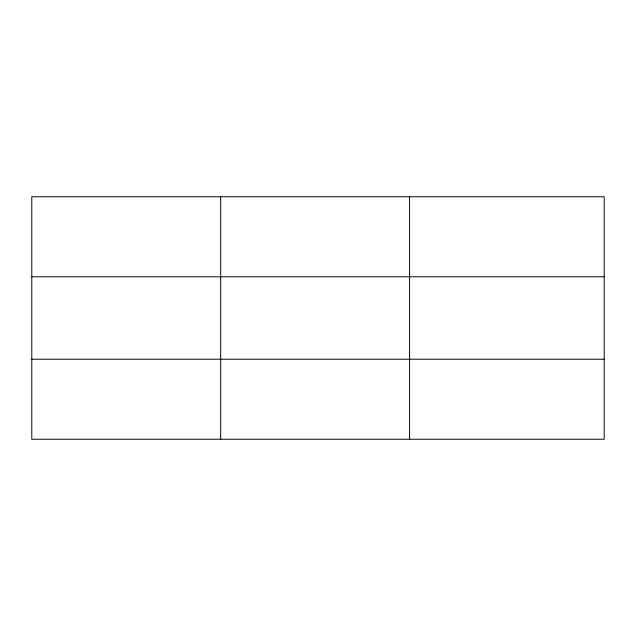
<?xml version="1.0" encoding="UTF-8"?>
<svg xmlns="http://www.w3.org/2000/svg" width="636" height="636" viewBox="0 0 636 636"><rect width="100%" height="100%" fill="white"/><g stroke="black" fill="none" stroke-linecap="round" stroke-linejoin="round"><path stroke-width="0.95" d="M220.692 196.755L220.692 439.245M409.584 196.755L409.584 439.245M604.2 276.779L604.2 196.755L31.8 196.755L31.8 439.245L604.2 439.245L604.2 276.779L31.8 276.779M31.8 359.221L604.2 359.221"/></g></svg>
